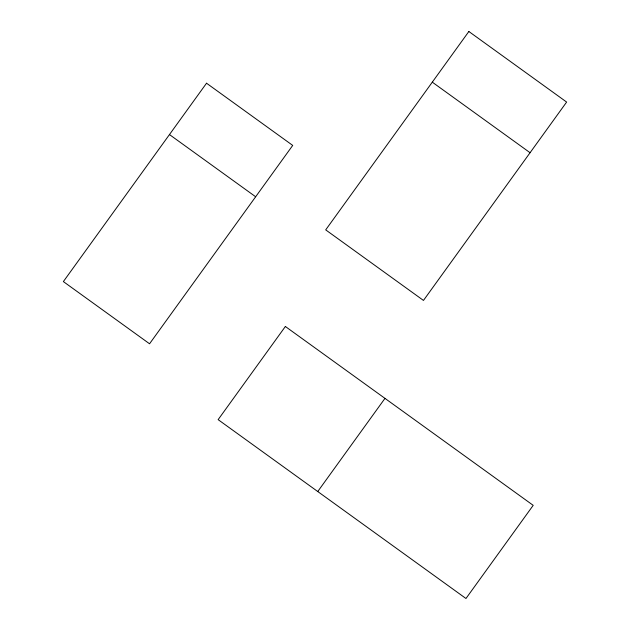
<?xml version="1.0" encoding="UTF-8"?>
<svg xmlns="http://www.w3.org/2000/svg" width="630" height="630" viewBox="0 0 630 630"><rect width="100%" height="100%" fill="white"/><g stroke="black" fill="none" stroke-linecap="round" stroke-linejoin="round"><path stroke-width="0.94" d="M317.748 491.534L384.977 398.373M432.298 82.16L530.074 152.72M169.47 134.568L255.654 196.765M206.53 83.215L63.37 281.586L149.554 343.783L292.714 145.412L206.53 83.215M468.854 31.5L325.702 229.871L423.47 300.431L566.63 102.06L468.854 31.5M285.366 326.49L218.137 419.643L465.972 598.5L533.201 505.347L285.366 326.49"/></g></svg>
